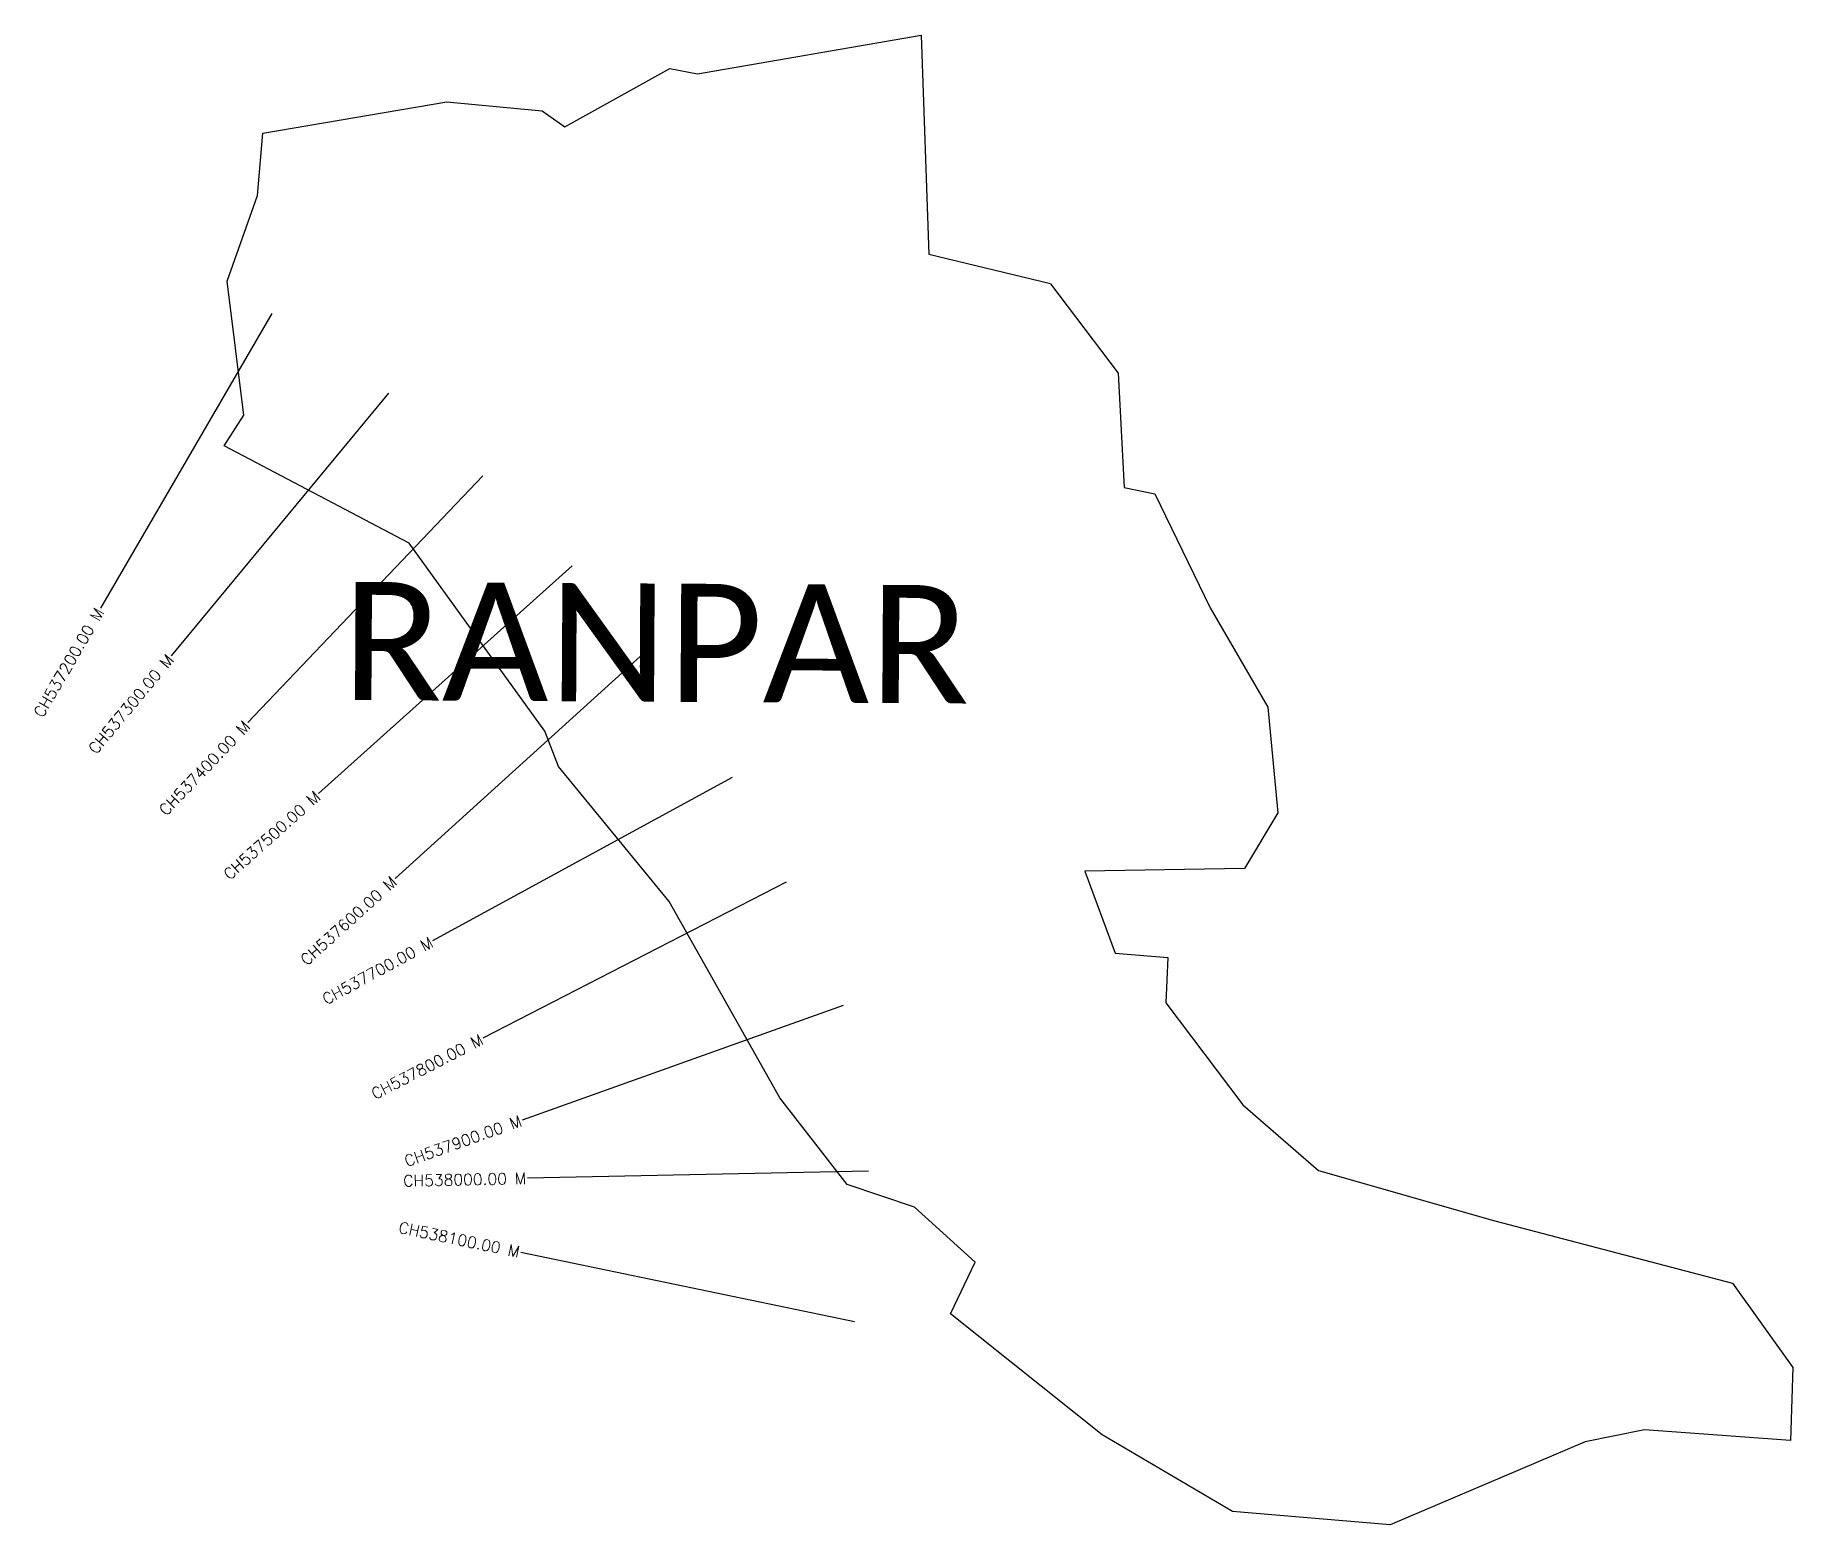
# Model space of a CAD drawing. Header units: metres. Extents: x 318441 to 319988, y 1868079 to 1869390.
import ezdxf
from ezdxf.enums import TextEntityAlignment as Align

# ---------------------------------------------------------------- set-up
doc = ezdxf.new("R2010")
doc.units = ezdxf.units.M
for name, color, linetype in [('CS', 134, 'Continuous'), ('CSMark', 6, 'Continuous'), ('village', 3, 'Continuous'), ('VILLAGE NAME', 250, 'Continuous')]:
    doc.layers.add(name, color=color, linetype=linetype)
doc.styles.get("Standard").update_dxf_attribs({"font": 'simplex.shx'})

msp = doc.modelspace()

# ---------------------------------------------------------------- linework, layer by layer
at = {"color": 6, "flags": 128}
msp.add_lwpolyline([(319334.7, 1869170.9), (319227.6, 1869196.7)], dxfattribs=at)
at = {"layer": 'CS'}
for p, q in [((318649.4, 1869144.7), (318498.5, 1868885.4)), ((318752.1, 1869074.6), (318560.7, 1868843.6)), ((318835.1, 1869002), (318628.3, 1868784.8)), ((318913.9, 1868922.7), (318690.5, 1868722.4)), ((318980.2, 1868848.9), (318757.9, 1868647.5)), ((319054.5, 1868736.3), (318791, 1868592.8)), ((319102.1, 1868644.3), (318835.3, 1868507.1)), ((319152.2, 1868535.8), (318869.7, 1868435)), ((319174.5, 1868390), (318874.5, 1868383.7)), ((319162.2, 1868257.4), (318868.5, 1868318.5))]:
    msp.add_line(p, q, dxfattribs=at)
at = {"layer": 'village', "color": 6}
for points in [[(319988.2, 1868217.1, 0), (319986.1, 1868152.9, 0), (319857.5, 1868162.2, 0), (319805.4, 1868151.8, 0), (319633.9, 1868078.7, 0), (319495.1, 1868090.3, 0), (319380.2, 1868157.9, 0), (319246.9, 1868264.3, 0), (319268.6, 1868309.9, 0), (319215.2, 1868358.4, 0), (319155.7, 1868378.2, 0), (319096.7, 1868454.4, 0), (318999.1, 1868627.2, 0), (318901.8, 1868746.1, 0), (318889.6, 1868777.1, 0), (318770.2, 1868942.6, 0), (318607.4, 1869028.3, 0), (318624.9, 1869055.3, 0), (318610.2, 1869173.2, 0), (318636.8, 1869248.6, 0), (318641.6, 1869303.4, 0), (318803.4, 1869331.2, 0), (318887.5, 1869323.1, 0), (318907.3, 1869309.2, 0), (318999.9, 1869360.5, 0), (319024.1, 1869355.7, 0), (319220.9, 1869389.8, 0), (319227.6, 1869196.7, 0)], [(319334.7, 1869170.9, 0), (319394.4, 1869092.2, 0), (319399.6, 1868991.7, 0), (319426.7, 1868986.2, 0), (319475.3, 1868885.9, 0), (319526, 1868798.2, 0), (319534.9, 1868705.2, 0), (319505.5, 1868656.3, 0), (319364.9, 1868654, 0), (319391.7, 1868581.7, 0), (319438.1, 1868577.9, 0), (319436.2, 1868538.2, 0), (319504.1, 1868448.4, 0), (319570.6, 1868390.7, 0), (319726, 1868346.3, 0), (319935.2, 1868291.4, 0), (319988.2, 1868217.1, 0)]]:
    msp.add_polyline3d(points, dxfattribs=at)

# ---------------------------------------------------------------- texts
at = {"layer": 'CSMark'}
for s, rotation, p in [('CH537200.00 M', 59.8203, (318498, 1868884.5)), ('CH537300.00 M', 50.3575, (318560.1, 1868842.8)), ('CH537400.00 M', 46.4086, (318627.6, 1868784)), ('CH537500.00 M', 41.8833, (318689.8, 1868721.7)), ('CH537600.00 M', 42.1915, (318757.2, 1868646.8)), ('CH537700.00 M', 28.5894, (318790.2, 1868592.3)), ('CH537800.00 M', 27.2196, (318834.4, 1868506.7)), ('CH537900.00 M', 19.6373, (318868.7, 1868434.7)), ('CH538000.00 M', 1.2058, (318873.5, 1868383.7)), ('CH538100.00 M', 348.2568, (318867.5, 1868318.7))]:
    msp.add_text(s, height=10, rotation=rotation, dxfattribs=at).set_placement(p, align=Align.MIDDLE_RIGHT)
at = {"layer": 'VILLAGE NAME', "insert": (318711.6, 1868908.7), "char_height": 104.042, "attachment_point": 1, "rotation": 359.6762}
msp.add_mtext_dynamic_manual_height_columns('{\\fCalibri|b0|i0|c0|p34;RANPAR}', width=700.08, gutter_width=520.2, heights=[0], dxfattribs=at)

doc.saveas('drawing.dxf')
